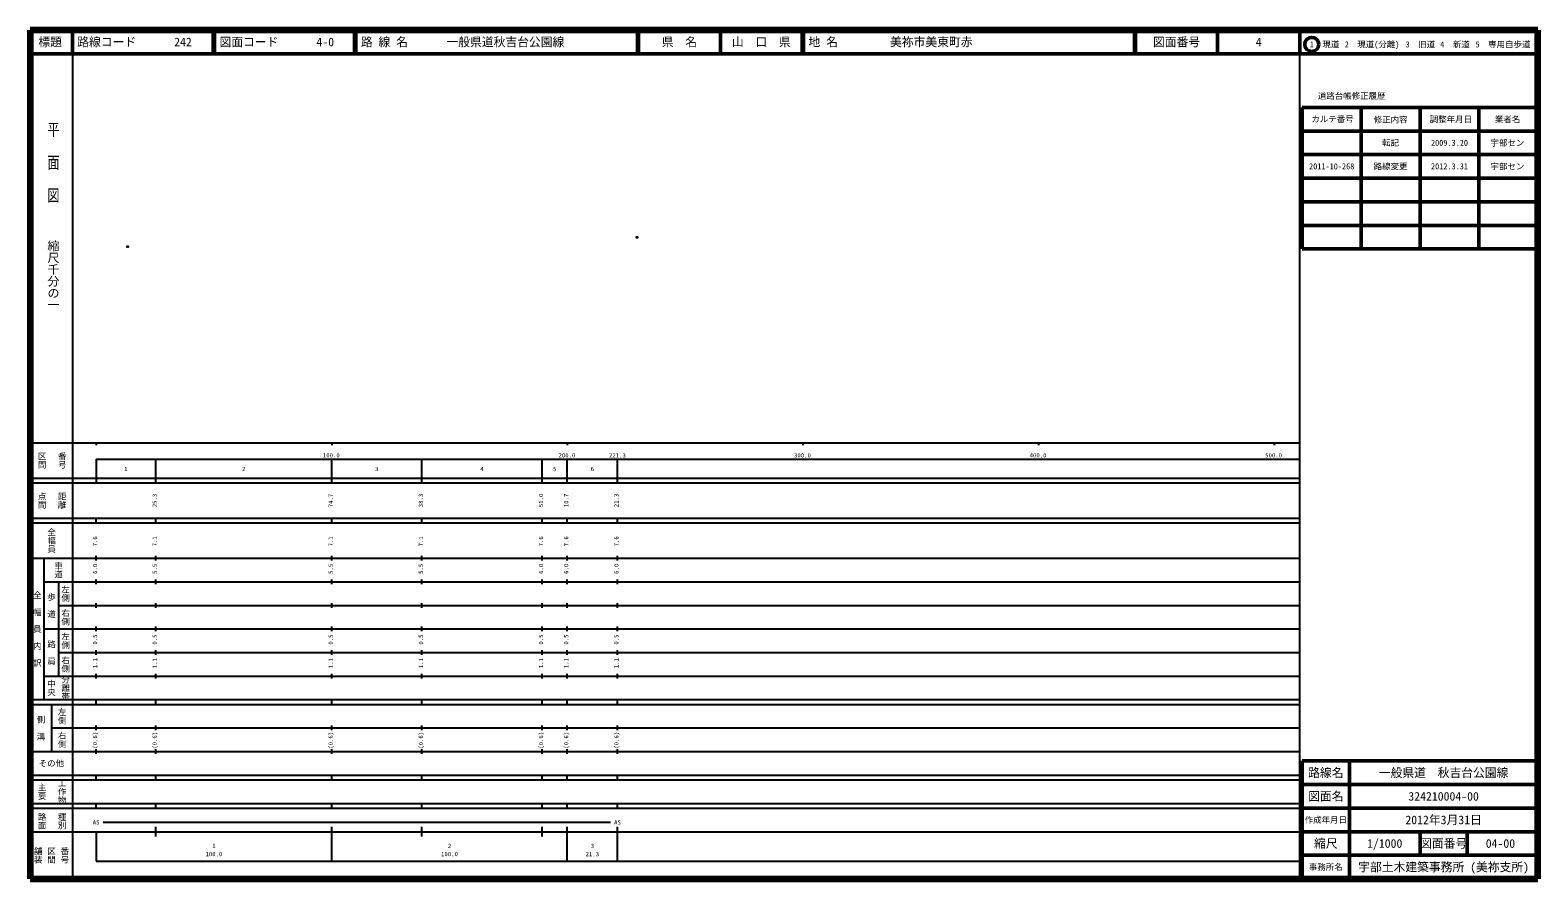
# Model space of a CAD drawing. Units: millimetres on the paper. Extents: x 40 to 680, y 20 to 380.
import ezdxf
from ezdxf.enums import TextEntityAlignment as Align

# ---------------------------------------------------------------- set-up
doc = ezdxf.new("R2010")
doc.units = ezdxf.units.MM
doc.header["$PDMODE"] = 32
doc.header["$PDSIZE"] = 0.5
doc.layers.add('M-OTRS', color=6, linetype='Continuous')
doc.layers.add('M-TTL-TXT', color=7, linetype='Continuous')
for name, color, linetype, lineweight in [('M-TTL', 2, 'Continuous', 140), ('M-TTL-BAND', 7, 'Continuous', 25), ('M-TTL-FRAM', 2, 'Continuous', 50), ('M-TTL-LINE', 7, 'Continuous', 50)]:
    doc.layers.add(name, color=color, linetype=linetype, lineweight=lineweight)
doc.styles.add('@ＭＳ ゴシック', font='')
doc.styles.add('ＭＳ ゴシック', font='')
doc.styles.get('@ＭＳ ゴシック').set_extended_font_data('@MS Gothic')
doc.styles.get('ＭＳ ゴシック').set_extended_font_data('MS Gothic')

msp = doc.modelspace()

# ---------------------------------------------------------------- linework, layer by layer
at = {"layer": 'M-OTRS'}
for p in [(81.405, 288.192), (297.608, 292.126)]:
    msp.add_point(p, dxfattribs=at)
at = {"layer": 'M-TTL'}
for p, q in [((40, 380), (40, 20)), ((680, 380), (40, 380)), ((680, 20), (680, 380)), ((40, 20), (680, 20))]:
    msp.add_line(p, q, dxfattribs=at)
at = {"layer": 'M-TTL-BAND'}
for p, q in [((58, 370), (58, 20)), ((579, 20), (579, 370)), ((40, 205), (579, 205)), ((68, 205), (68, 204)), ((168, 205), (168, 204)), ((268, 205), (268, 204)), ((368, 205), (368, 204)), ((468, 205), (468, 204)), ((568, 205), (568, 204)), ((68, 198), (579, 198)), ((68, 198), (68, 188)), ((93.3, 188), (93.3, 198)), ((168, 188), (168, 198)), ((206.3, 188), (206.3, 198)), ((257.3, 188), (257.3, 198)), ((268, 188), (268, 198)), ((289.3, 188), (289.3, 198)), ((40, 190), (579, 190)), ((40, 188), (579, 188)), ((40, 173), (579, 173)), ((68, 171), (68, 173)), ((93.3, 171), (93.3, 173)), ((168, 171), (168, 173)), ((206.3, 171), (206.3, 173)), ((257.3, 171), (257.3, 173)), ((268, 171), (268, 173)), ((289.3, 171), (289.3, 173)), ((40, 171), (579, 171)), ((40, 156), (579, 156)), ((46, 96), (46, 156)), ((68, 155), (68, 157)), ((93.3, 155), (93.3, 157)), ((168, 155), (168, 157)), ((206.3, 155), (206.3, 157)), ((257.3, 155), (257.3, 157)), ((268, 155), (268, 157)), ((289.3, 155), (289.3, 157)), ((46, 146), (579, 146)), ((52, 146), (52, 106)), ((68, 145), (68, 147)), ((93.3, 145), (93.3, 147)), ((168, 145), (168, 147)), ((206.3, 145), (206.3, 147)), ((257.3, 145), (257.3, 147)), ((268, 145), (268, 147)), ((289.3, 145), (289.3, 147)), ((52, 136), (579, 136)), ((68, 135), (68, 137)), ((93.3, 135), (93.3, 137)), ((168, 135), (168, 137)), ((206.3, 135), (206.3, 137)), ((257.3, 135), (257.3, 137)), ((268, 135), (268, 137)), ((289.3, 135), (289.3, 137)), ((46, 126), (579, 126)), ((68, 125), (68, 127)), ((93.3, 125), (93.3, 127)), ((168, 125), (168, 127)), ((206.3, 125), (206.3, 127)), ((257.3, 125), (257.3, 127)), ((268, 125), (268, 127)), ((289.3, 125), (289.3, 127)), ((52, 116), (579, 116)), ((68, 115), (68, 117)), ((93.3, 115), (93.3, 117)), ((168, 115), (168, 117)), ((206.3, 115), (206.3, 117)), ((257.3, 115), (257.3, 117)), ((268, 115), (268, 117)), ((289.3, 115), (289.3, 117)), ((46, 106), (579, 106)), ((68, 105), (68, 107)), ((93.3, 105), (93.3, 107)), ((168, 105), (168, 107)), ((206.3, 105), (206.3, 107)), ((257.3, 105), (257.3, 107)), ((268, 105), (268, 107)), ((289.3, 105), (289.3, 107)), ((40, 96), (579, 96)), ((68, 94), (68, 96)), ((93.3, 94), (93.3, 96)), ((168, 94), (168, 96)), ((206.3, 94), (206.3, 96)), ((257.3, 94), (257.3, 96)), ((268, 94), (268, 96)), ((289.3, 94), (289.3, 96)), ((40, 94), (579, 94)), ((49, 94), (49, 74)), ((49, 84), (579, 84)), ((68, 83), (68, 85)), ((93.3, 83), (93.3, 85)), ((168, 83), (168, 85)), ((206.3, 83), (206.3, 85)), ((257.3, 83), (257.3, 85)), ((268, 83), (268, 85)), ((289.3, 83), (289.3, 85)), ((40, 74), (579, 74)), ((68, 73), (68, 75)), ((93.3, 73), (93.3, 75)), ((168, 73), (168, 75)), ((206.3, 73), (206.3, 75)), ((257.3, 73), (257.3, 75)), ((268, 73), (268, 75)), ((289.3, 73), (289.3, 75)), ((40, 64), (579, 64)), ((68, 62), (68, 64)), ((93.3, 62), (93.3, 64)), ((168, 62), (168, 64)), ((206.3, 62), (206.3, 64)), ((257.3, 62), (257.3, 64)), ((268, 62), (268, 64)), ((289.3, 62), (289.3, 64)), ((40, 62), (579, 62)), ((40, 52), (579, 52)), ((68, 50), (68, 52)), ((93.3, 50), (93.3, 52)), ((168, 50), (168, 52)), ((206.3, 50), (206.3, 52)), ((257.3, 50), (257.3, 52)), ((268, 50), (268, 52)), ((289.3, 50), (289.3, 52)), ((40, 50), (579, 50)), ((40, 40), (579, 40)), ((68, 40), (68, 27.5)), ((71, 44), (286.3, 44)), ((93.3, 38), (93.3, 42)), ((168, 27.5), (168, 42)), ((206.3, 38), (206.3, 42)), ((257.3, 38), (257.3, 42)), ((268, 27.5), (268, 42)), ((289.3, 27.5), (289.3, 42)), ((68, 27.5), (579, 27.5))]:
    msp.add_line(p, q, dxfattribs=at)
at = {"layer": 'M-TTL-FRAM'}
for p, q in [((580, 347.197), (580, 287.197)), ((580, 347.197), (680, 347.197)), ((580, 287.197), (680, 287.197)), ((680, 70), (580, 70)), ((580, 70), (580, 20))]:
    msp.add_line(p, q, dxfattribs=at)
at = {"layer": 'M-TTL-LINE'}
for p, q in [((58, 380), (58, 370)), ((117.75, 380), (117.75, 370)), ((118.25, 380), (118.25, 370)), ((177.75, 380), (177.75, 370)), ((178.25, 380), (178.25, 370)), ((297.75, 380), (297.75, 370)), ((298.25, 380), (298.25, 370)), ((333, 380), (333, 370)), ((367.75, 380), (367.75, 370)), ((368.25, 380), (368.25, 370)), ((508.747, 380), (508.747, 370)), ((509.247, 380), (509.247, 370)), ((543.997, 380), (543.997, 370)), ((579, 380), (579, 370)), ((40, 370), (680, 370)), ((605, 347.197), (605, 287.197)), ((630, 347.197), (630, 287.197)), ((655, 347.197), (655, 287.197)), ((580, 337.197), (680, 337.197)), ((580, 327.197), (680, 327.197)), ((580, 317.197), (680, 317.197)), ((580, 307.197), (680, 307.197)), ((580, 297.197), (680, 297.197)), ((600, 70), (600, 20)), ((680, 60), (580, 60)), ((680, 50), (580, 50)), ((680, 40), (580, 40)), ((630, 40), (630, 30)), ((650, 40), (650, 30)), ((680, 30), (580, 30))]:
    msp.add_line(p, q, dxfattribs=at)
msp.add_circle((584.031, 373.958), 3, dxfattribs=at)

# ---------------------------------------------------------------- texts
at = {"layer": 'M-TTL-BAND', "style": '@ＭＳ ゴシック', "width": 1.4}
msp.add_text('平  面  図', height=3.666, rotation=270, dxfattribs=at).set_placement((49.777, 306.475), align=Align.MIDDLE_RIGHT)
at = {"layer": 'M-TTL-BAND', "style": '@ＭＳ ゴシック'}
msp.add_text('縮尺千分の一', height=3.666, rotation=270, dxfattribs=at).set_placement((49.777, 261.03), align=Align.MIDDLE_RIGHT)
for s, p in [('区間', (45, 197.5)), ('番号', (53.5, 197.5)), ('点間', (45, 180.5)), ('距離', (53.5, 180.5)), ('全幅員', (49, 163.5)), ('車道', (52, 151)), ('全\u3000幅\u3000員\u3000内\u3000訳', (43, 126)), ('歩\u3000道', (49, 136)), ('左側', (55, 141)), ('右側', (55, 131)), ('左側', (55, 121)), ('路\u3000肩', (49, 116)), ('右側', (55, 111)), ('中央', (49, 101)), ('分離帯', (55, 101)), ('左側', (53.5, 89)), ('側\u3000溝', (44.5, 84)), ('右側', (53.5, 79)), ('主要', (45, 57)), ('工作物', (53.5, 57)), ('路面', (45, 44.5)), ('種別', (53.5, 44.5)), ('舗装', (43.333, 30)), ('区間', (49, 30)), ('番号', (54.667, 30))]:
    msp.add_text(s, height=2.566, rotation=270, dxfattribs=at).set_placement(p, align=Align.MIDDLE_CENTER)
at = {"layer": 'M-TTL-BAND', "style": 'ＭＳ ゴシック'}
for s, p in [('100.0', (167.844, 198.195)), ('200.0', (267.844, 198.195)), ('221.3', (289.3, 198.195)), ('300.0', (367.844, 198.195)), ('400.0', (467.844, 198.195)), ('500.0', (567.844, 198.195)), ('1', (80.65, 192.405)), ('2', (130.65, 192.405)), ('3', (187.15, 192.405)), ('4', (231.8, 192.405)), ('5', (262.65, 192.405)), ('6', (278.65, 192.405)), ('AS', (68, 42.5)), ('AS', (289.3, 42.5)), ('1', (118, 32.523)), ('2', (218, 32.523)), ('3', (278.65, 32.523)), ('100.0', (118, 29.033)), ('100.0', (218, 29.033)), ('21.3', (278.65, 29.033))]:
    msp.add_text(s, height=1.833, dxfattribs=at).set_placement(p, align=Align.BOTTOM_CENTER)
for s, p in [('25.3', (94.3, 180.5)), ('74.7', (169, 180.5)), ('38.3', (207.3, 180.5)), ('51.0', (258.3, 180.5)), ('10.7', (269, 180.5)), ('21.3', (290.3, 180.5)), ('7.6', (69, 163.174)), ('7.1', (94.3, 163.174)), ('7.1', (169, 163.174)), ('7.1', (207.3, 163.174)), ('7.6', (258.3, 163.174)), ('7.6', (269, 163.174)), ('7.6', (290.3, 163.174)), ('6.0', (69, 151.5)), ('5.5', (94.3, 151.5)), ('5.5', (169, 151.5)), ('5.5', (207.3, 151.5)), ('6.0', (258.3, 151.5)), ('6.0', (269, 151.5)), ('6.0', (290.3, 151.5)), ('0.5', (69, 121.5)), ('0.5', (94.3, 121.5)), ('0.5', (169, 121.5)), ('0.5', (207.3, 121.5)), ('0.5', (258.3, 121.5)), ('0.5', (269, 121.5)), ('0.5', (290.3, 121.5)), ('1.1', (69, 111.5)), ('1.1', (94.3, 111.5)), ('1.1', (169, 111.5)), ('1.1', (207.3, 111.5)), ('1.1', (258.3, 111.5)), ('1.1', (269, 111.5)), ('1.1', (290.3, 111.5)), ('(0.6)', (69, 78.764)), ('(0.6)', (94.3, 78.764)), ('(0.6)', (169, 78.764)), ('(0.6)', (207.3, 78.764)), ('(0.6)', (258.3, 78.764)), ('(0.6)', (269, 78.764)), ('(0.6)', (290.3, 78.764))]:
    msp.add_text(s, height=1.833, rotation=90, dxfattribs=at).set_placement(p, align=Align.BOTTOM_CENTER)
msp.add_text('その他', height=2.566, dxfattribs=at).set_placement((49, 69), align=Align.MIDDLE_CENTER)
at = {"layer": 'M-TTL-TXT', "style": 'ＭＳ ゴシック'}
for s, height, p in [('標題', 3.666, (48.5, 375)), ('県\u3000名', 3.666, (315.625, 375)), ('山\u3000口\u3000県', 3.666, (350.375, 375)), ('図面番号', 3.666, (526.622, 375)), ('4', 3.666, (561.497, 375)), ('1\u3000現道', 2.566, (589.448, 373.958)), ('2\u3000現道(分離)', 2.566, (609.619, 373.958)), ('3\u3000旧道', 2.566, (630.121, 373.958)), ('4\u3000新道', 2.566, (644.824, 373.958)), ('5\u3000専用自歩道', 2.566, (665.228, 373.958)), ('道路台帳修正履歴', 2.566, (600.968, 352.113)), ('カルテ番号', 2.566, (592.839, 342.277)), ('修正内容', 2.566, (617.509, 342.023)), ('調整年月日', 2.566, (643.089, 342.197)), ('業者名', 2.566, (667.134, 342.197)), ('転記', 2.566, (617.5, 332.245)), ('2009.3.20', 2.566, (642.5, 332.245)), ('宇部セン', 2.566, (667.077, 332.189)), ('2011-10-268', 2.566, (592.5, 322.245)), ('路線変更', 2.566, (617.5, 322.245)), ('2012.3.31', 2.566, (642.5, 322.245)), ('宇部セン', 2.566, (667.077, 322.189)), ('路線名', 3.666, (590, 65)), ('路線名', 3.666, (590, 65)), ('一般県道\u3000秋吉台公園線', 3.666, (640, 65)), ('図面名', 3.666, (590, 55)), ('図面名', 3.666, (590, 55)), ('324210004-00', 3.666, (640, 55)), ('作成年月日', 2.566, (590, 45)), ('作成年月日', 2.566, (590, 45)), ('2012年3月31日', 3.666, (640, 45)), ('縮尺', 3.666, (590, 35)), ('縮尺', 3.666, (590, 35)), ('1/1000', 3.666, (615, 35)), ('図面番号', 3.666, (640, 35)), ('図面番号', 3.666, (640, 35)), ('04-00', 3.666, (664.125, 35)), ('事務所名', 2.566, (590, 25)), ('事務所名', 2.566, (590, 25)), ('宇部土木建築事務所 (美祢支所)', 3.666, (640, 25))]:
    msp.add_text(s, height=height, dxfattribs=at).set_placement(p, align=Align.MIDDLE_CENTER)
for s, p in [('路線コード', (60, 375)), ('242', (101.142, 375)), ('図面コード', (120.38, 375)), ('4-0', (161.521, 375)), ('路 線 名', (180.38, 375)), ('一般県道秋吉台公園線', (216.734, 375)), ('地 名', (370.38, 375)), ('美祢市美東町赤', (405.024, 375))]:
    msp.add_text(s, height=3.666, dxfattribs=at).set_placement(p, align=Align.MIDDLE_LEFT)

doc.saveas('drawing.dxf')
